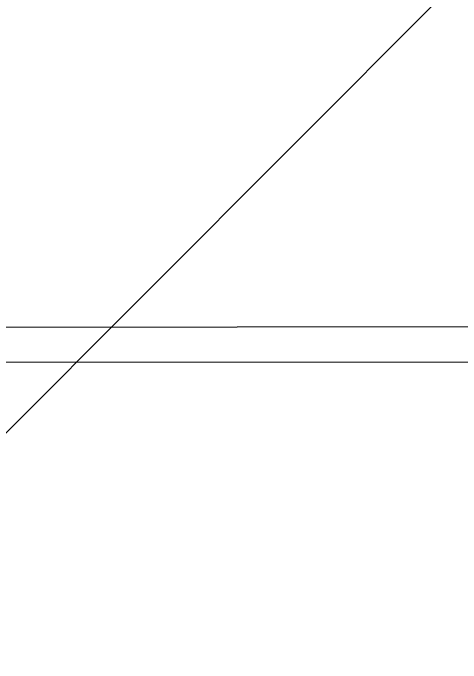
# Model space of a CAD drawing. Header units: feet. Extents: x -99009 to 3252343, y -11094690 to 9035152.
# Drawn here: x 2481336 to 2482350, y -1963953 to -1962481 of the extents above; entities that cross this region are included whole.
import ezdxf

# ---------------------------------------------------------------- set-up
doc = ezdxf.new("R2010")
doc.units = ezdxf.units.FT
doc.layers.add('1', color=1, linetype='Continuous')
doc.layers.add('GANGWAY', color=51, linetype='Continuous', lineweight=25)

msp = doc.modelspace()

# ---------------------------------------------------------------- hatches: boundary and pattern name
h = msp.add_hatch()
h.set_pattern_fill('ACAD_ISO06W100', color=3, scale=250, angle=45.06505171, style=0)
h.set_pattern_definition([(45.06505, (3631160, -1324213.2), (-884.8864, 882.8794), [6000, -750, 125, -750, 125, -1625]), (45.06505, (3631160, -1324213.2), (-884.8864, 882.8794), [-8500, 125, -750])])
h.paths.add_polyline_path([(2509400.40593, -1941970.88363), (2508486.43847, -1941162.4145), (2460377.81695, -1941217.03545), (2459879.56432, -1942756.35235), (2459903.4081, -1963757.29307), (2460403.97546, -1964256.72506), (2508925.64567, -1964201.63515), (2509425.07766, -1963701.06779)])
h.paths.add_polyline_path([(2481953.05645, -1947942.20714), (2481959.13495, -1953295.98271), (2486170.4077, -1953291.20137), (2486164.3292, -1947937.4258)], flags=24)

# ---------------------------------------------------------------- linework, layer by layer
at = {"color": 0, "transparency": 33554684}
for q in [(2508859.86904, -1963240.60796), (2486396.88352, -1963266.11169)]:
    msp.add_line((2459896.9006, -1963296.1989), q, dxfattribs=at)
at = {"layer": '1'}
msp.add_arc((2520410.24778, -1978395.99612), 100000, 84.1346387202, 194.3871675539, dxfattribs=at)
at = {"layer": 'GANGWAY', "color": 141, "lineweight": -3}
msp.add_lwpolyline([(2509373.99929, -1941161.4068), (2460377.81695, -1941217.03545), (2459878.38496, -1941717.60281), (2459902.22647, -1962716.54879), (2460402.79383, -1963215.98078), (2508898.97649, -1963160.91981), (2509398.40849, -1962660.35245)], close=True, dxfattribs=at)

doc.saveas('drawing.dxf')
